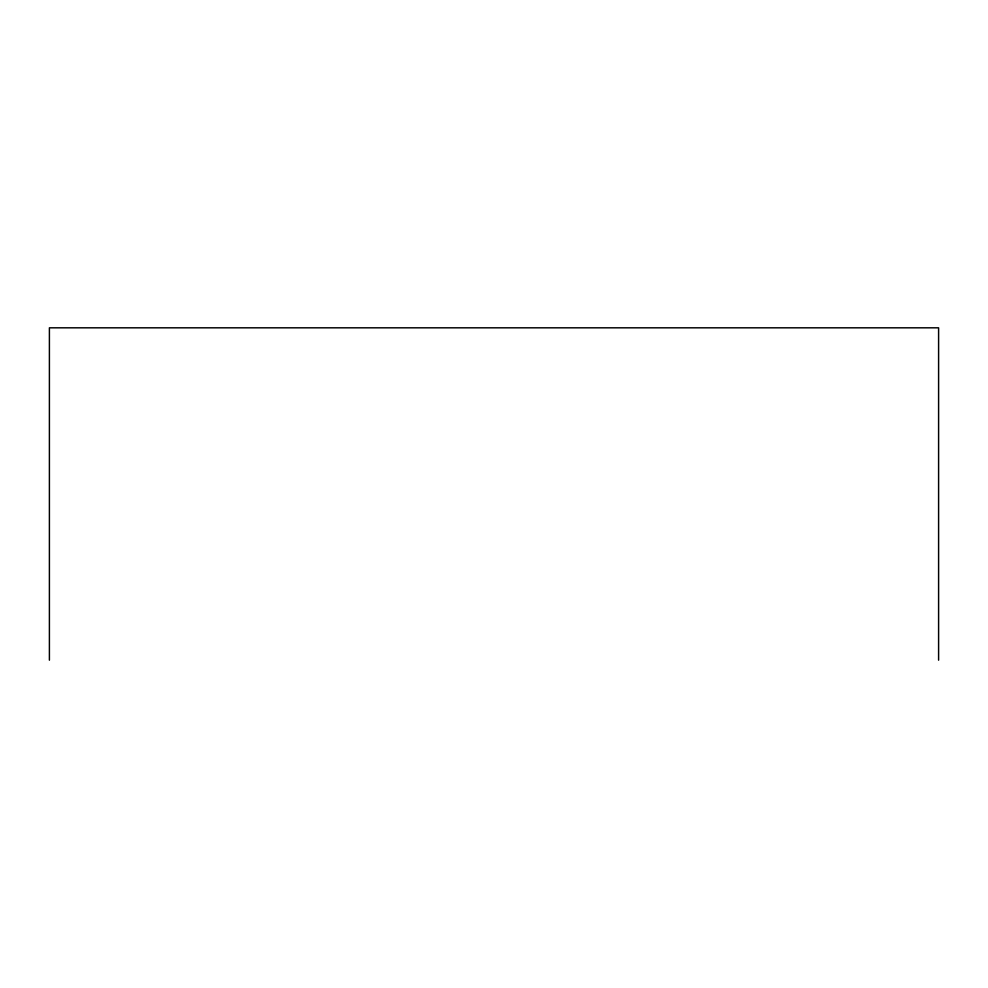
<?xml version="1.0" encoding="UTF-8"?>
<svg xmlns="http://www.w3.org/2000/svg" width="988" height="988" viewBox="0 0 988 988"><rect width="100%" height="100%" fill="white"/><g stroke="black" fill="none" stroke-linecap="round" stroke-linejoin="round"><path stroke-width="1.48" d="M938.6 660.182L938.6 327.818L49.4 327.818L49.4 660.182"/></g></svg>
